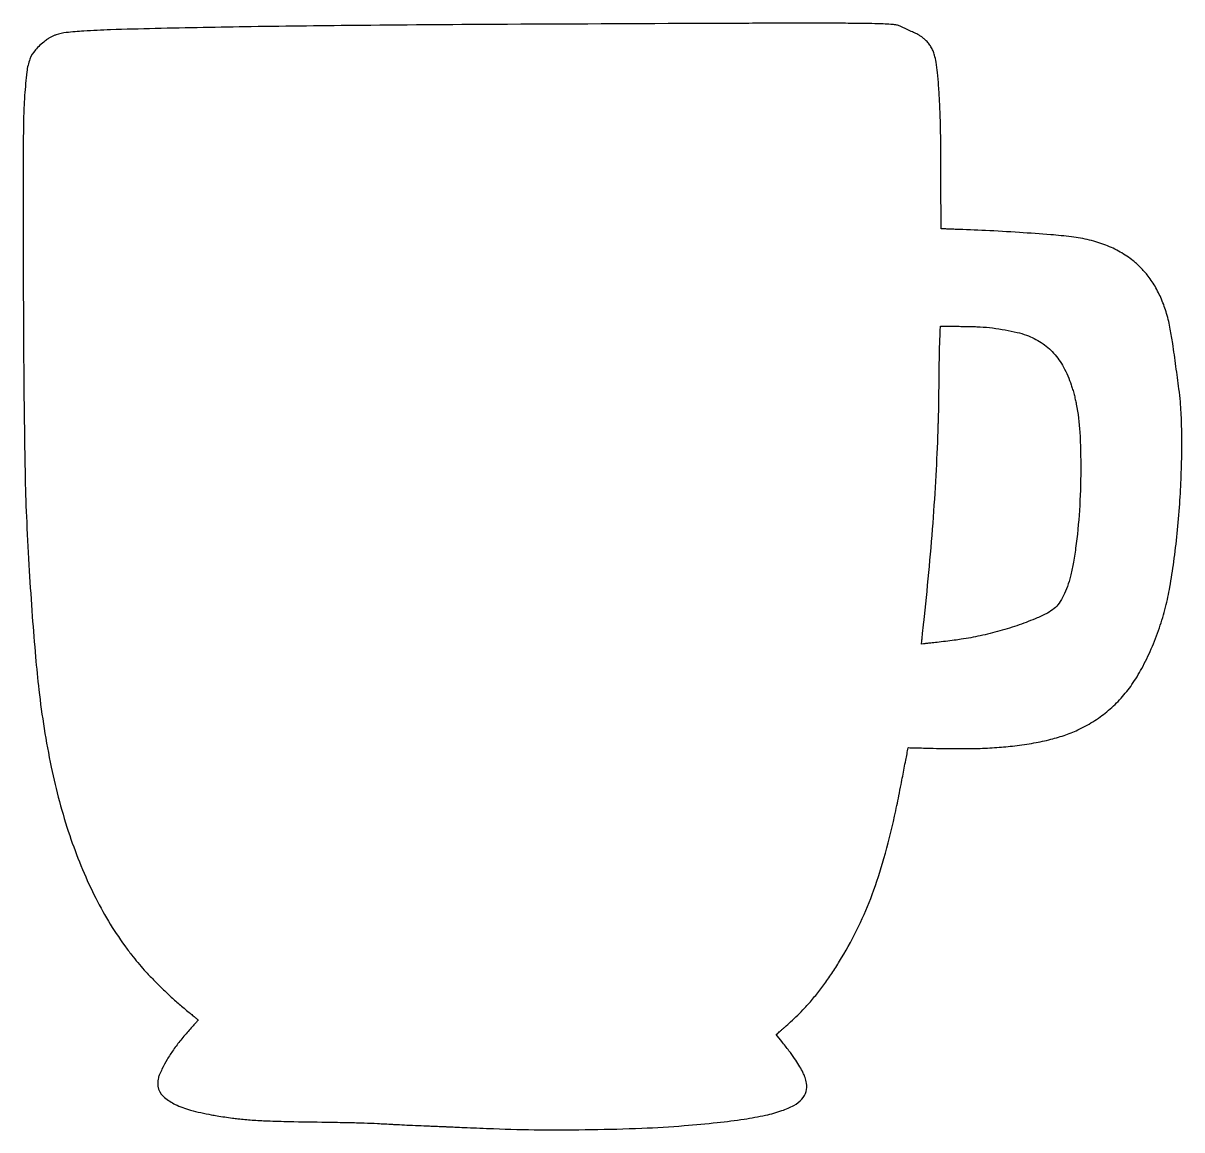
# Model space of a CAD drawing. Extents: x 2529 to 6003, y 1503 to 4822.
import ezdxf

# ---------------------------------------------------------------- set-up
doc = ezdxf.new("R2010")
doc.units = 0

msp = doc.modelspace()

# ---------------------------------------------------------------- linework, layer by layer
for points in [[(4623, 4820.925739, 0.000331), (3980.811581, 4818.085529, 0.001004), (3543.766762, 4814.984988, 0.001444), (3212.322924, 4811.010675, 0.002187), (2924, 4805.459448, 0.001864), (2790.268234, 4801.800528, 0.007887), (2710.205083, 4798.046403, 0.011979), (2657.815219, 4793.49881, 0.052479), (2627.5, 4786.865835, 0.02191), (2619.225462, 4783.712658, 0.026822), (2611.815642, 4780.027369, 0.022535), (2603.89899, 4775.061581, 0.009999), (2593.899755, 4767.843013, 0.04999), (2565.214468, 4741.37728, 0.091973), (2548.874812, 4714.259888, 0.060516), (2539.546648, 4675.805227, 0.012149), (2533.003762, 4605.5, 0.008083), (2530.449848, 4556.744872, 0.006123), (2529.168312, 4503.187669, 0.002682), (2528.635705, 4418.849568, 0.000295), (2528.565775, 4225.5, 0.001091), (2529.297735, 3921.894135, 0.00176), (2531.395429, 3663.369377, 0.001948), (2534.61602, 3456.001486, 0.007178), (2539.043079, 3325, 0.002784), (2546.856566, 3179.652793, 0.00333), (2555.89015, 3042.843652, 0.003634), (2565.631283, 2921.130153, 0.006733), (2575.586691, 2822.5, 0.022373), (2612.675255, 2590.912993, 0.03006), (2668.035728, 2385.817021, 0.033226), (2741.519111, 2207.135515, 0.042709), (2833.120145, 2055, 0.006889), (2853.799291, 2027.28993, 0.011054), (2872.276432, 2004.299923, 0.01097), (2891.85387, 1982.025319, 0.006652), (2915.934562, 1956.5, 0.006251), (2943.283793, 1928.969204, 0.007846), (2969.343693, 1904.175057, 0.007808), (2996.273023, 1880.113976, 0.00609), (3026.25, 1854.792282, -0.001359), (3036.503852, 1846.295716, -0.00223), (3045.132433, 1839.040777, -0.000249), (3052.788633, 1832.538331, -0.233966), (3052.966794, 1832.124509, -0.166249), (3052.551983, 1831.093762, -0.001254), (3046.505614, 1824.124336, -0.00363), (3038.485856, 1815.06064, -0.001211), (3026.621503, 1801.910658, 0.014329), (3001.234806, 1772.24412, 0.017122), (2979.118331, 1742.842429, 0.018189), (2960.291715, 1713.74679, 0.021723), (2944.79221, 1685, 0.009108), (2937.499261, 1669.216479, 0.035767), (2933.893829, 1659.124271, 0.049373), (2932.360577, 1650.347419, 0.030421), (2932.219365, 1639.854556, 0.010318), (2932.587592, 1634.447994, 0.023234), (2933.140849, 1630.377722, 0.028017), (2933.987509, 1626.881307, 0.024318), (2935.253283, 1623.328156, 0.122123), (2952.763086, 1599.508237, 0.061918), (2984.285063, 1579.295408, 0.045224), (3030.276064, 1562.187652, 0.020762), (3092.692661, 1547.953424, 0.006114), (3109.868698, 1544.996689, 0.002592), (3132.968562, 1541.433119, 0.002573), (3155.933939, 1538.132775, 0.006701), (3172.5, 1536.064872, 0.010338), (3214.75641, 1532.246836, 0.007876), (3261.157895, 1529.753454, 0.0047), (3326.218672, 1527.896663, 0.001033), (3438, 1525.989003, -0.001176), (3504.321813, 1524.838201, -0.003264), (3550.939055, 1523.615116, -0.004072), (3591.316925, 1521.962628, -0.003002), (3636, 1519.500357, 0.00357), (3649.458114, 1518.774095, 0.00042), (3679.440809, 1517.395962, 0.000527), (3713.545645, 1515.893107, 0.000559), (3747, 1514.49174, -0.000158), (3762.969689, 1513.835619, -0.000131), (3779.946875, 1513.128264, -0.000133), (3795.489945, 1512.472441, -0.00036), (3806.5, 1511.997006, 0.000463), (3828.634303, 1511.045752, 0.000166), (3860.15182, 1509.730981, 0.000151), (3897.596485, 1508.192797, 0.000112), (3939, 1506.513853, 0.008061), (4078.565544, 1503.138165, 0.005962), (4232.994871, 1503.73468, 0.006035), (4383.597186, 1507.930776, 0.009882), (4511, 1515.544165, 0.006431), (4609.977246, 1524.707106, 0.011748), (4690.402387, 1535.11297, 0.014307), (4754.914475, 1546.904093, 0.030462), (4803.771659, 1560.441278, 0.042153), (4839.562794, 1576.230028, 0.084945), (4863.681815, 1595.306953, 0.111125), (4876.136596, 1617.53272, 0.115796), (4877.614214, 1642.604115, 0.017086), (4875.740582, 1651.576437, 0.024353), (4873.42318, 1659.378331, 0.021039), (4870.098438, 1667.714526, 0.009097), (4865.009735, 1678.530224, 0.022255), (4854.953324, 1696.831279, 0.014546), (4841.831974, 1717.032355, 0.012006), (4824.932226, 1740.252188, 0.00658), (4803.183415, 1767.912326), (4786.694176, 1788.324652), (4790.658109, 1791.912326, -0.004246), (4793.126638, 1794.108695, -0.000488), (4798.727211, 1798.997583, -0.000588), (4805.401815, 1804.79876, -0.000479), (4812.561021, 1810.994339, 0.011037), (4829.929159, 1826.678144, 0.005706), (4850.975992, 1847.00377, 0.005679), (4871.242234, 1867.487571, 0.012964), (4885.944696, 1883.5, 0.012414), (4911.095783, 1913.848655, 0.011504), (4935.37558, 1946.175603, 0.011048), (4959.077558, 1980.888918, 0.009487), (4982.494488, 2018.404762, 0.021993), (5033.357648, 2112.611648, 0.023388), (5074.61826, 2209.039116, 0.021344), (5109.583964, 2316.392641, 0.01355), (5141.501158, 2444, 0.002075), (5148.321002, 2475.40407, 0.002606), (5154.3685, 2504.565567, 0.002042), (5161.149584, 2538.865063, 0.000725), (5170.573965, 2587.961189, -0.00053), (5175.020585, 2611.174734, -0.000873), (5178.835147, 2630.790561, -0.000055), (5182.300358, 2648.43511, -0.148928), (5182.527025, 2648.860359, -0.204274), (5182.957197, 2649.03337, -0.000065), (5201.691811, 2648.644737, -0.001084), (5222.51064, 2648.164993, -0.000656), (5247.153814, 2647.511291, 0.005088), (5325.859194, 2646.121378, 0.008802), (5391.296959, 2646.783674, 0.010276), (5448.537877, 2649.549105, 0.012486), (5502, 2654.578394, 0.013969), (5559.374702, 2663.056285, 0.019372), (5610.176859, 2674.063804, 0.021469), (5655.296789, 2687.77652, 0.027301), (5695.5, 2704.423066, 0.030955), (5741.788566, 2730.257128, 0.033101), (5783.45375, 2761.092282, 0.033198), (5820.578688, 2797.066999, 0.031516), (5853.316186, 2838.240774, 0.029989), (5882.827007, 2886.506389, 0.019655), (5911.160953, 2945.235094, 0.019117), (5935.830752, 3008.468006, 0.022035), (5954.320766, 3070.5, 0.01811), (5967.120458, 3130.727266, 0.009455), (5978.911155, 3206.543439, 0.008772), (5988.962939, 3291.457739, 0.007817), (5996.476004, 3380, 0.007642), (6000.994339, 3464.007247, 0.007993), (6002.855934, 3546.864073, 0.008493), (6002.056437, 3622.944275, 0.014755), (5998.458282, 3686, 0.010433), (5994.28545, 3724.71358, 0.002166), (5985.240558, 3792.541251, 0.00229), (5975.520628, 3860.783801, 0.008326), (5968.42612, 3904, 0.025919), (5957.442364, 3950.660107, 0.030061), (5942.095659, 3993.617573, 0.031508), (5922.488402, 4032.580922, 0.035153), (5898.762964, 4067.297812, 0.018644), (5890.213721, 4077.303673, 0.009407), (5878.742151, 4089.297304, 0.009404), (5866.853859, 4100.825491, 0.019063), (5857, 4109.348302, 0.040173), (5818.443057, 4135.42587, 0.036324), (5774.919194, 4156.009193, 0.034071), (5726.174505, 4171.142145, 0.027185), (5672, 4180.918911, 0.011416), (5609.943438, 4187.230476, 0.00348), (5515.762531, 4193.982339, 0.003584), (5414.095419, 4199.828579, 0.00507), (5323.5, 4203.46634, -0.001064), (5315.372799, 4203.727471, -0.000864), (5306.662013, 4204.040971, -0.000872), (5298.635144, 4204.357769, -0.002271), (5292.860044, 4204.622073), (5281.220088, 4205.207782), (5280.699602, 4352.353891, 0.000624), (5280.255019, 4445.244157, 0.003003), (5279.618124, 4498.137986, 0.004627), (5278.486556, 4539.576222, 0.00329), (5276.482791, 4586, 0.005313), (5273.599328, 4633.726992, 0.009163), (5270.050815, 4673.360878, 0.010671), (5265.967549, 4704.847772, 0.032182), (5261.358889, 4725.987963, 0.032008), (5256.810373, 4738.725435, 0.033665), (5250.736809, 4750.556303, 0.033855), (5243.166253, 4761.404913, 0.033164), (5234.152296, 4771.212435, 0.019581), (5226.659849, 4777.811384, 0.029609), (5219.607122, 4782.886083, 0.024419), (5211.06888, 4787.725993, 0.008909), (5198.546315, 4793.760301, -0.001937), (5191.384346, 4797.089239, -0.001245), (5183.101105, 4801.003642, -0.001251), (5175.013083, 4804.875291, -0.002349), (5168.5, 4808.050872, 0.006637), (5160.789593, 4811.728725, 0.020459), (5155.449235, 4813.92947, 0.026699), (5150.780241, 4815.35635, 0.019854), (5145.5, 4816.445985, 0.024169), (5130.193875, 4818.221324, 0.007803), (5107.391509, 4819.397582, 0.005006), (5073.549098, 4820.275022, 0.001265), (5018.5, 4821.011559, 0.001191), (4953.006222, 4821.566031, 0.001575), (4893.34417, 4821.741019, 0.00079), (4808.907171, 4821.589239, 0.000095)], [(5398.5, 3911.023438, -0.015975), (5435.155834, 3907.661233, -0.013761), (5473.405258, 3901.843854, -0.014218), (5508.942082, 3894.384975, -0.026838), (5537.010973, 3886.039851, -0.059756), (5581.612639, 3863.829714, -0.064198), (5618.506994, 3832.142964, -0.059767), (5648.137134, 3790.069816, -0.042238), (5671.187634, 3737, -0.009281), (5675.50736, 3723.363211, -0.00729), (5679.697756, 3708.433206, -0.007298), (5683.444748, 3693.411764, -0.009397), (5686.425416, 3679.5, -0.034206), (5696.950347, 3594.978002, -0.015041), (5699.817404, 3482.218647, -0.014683), (5695.680118, 3360.663096, -0.017721), (5684.410535, 3247, -0.009659), (5677.112848, 3199.857808, -0.019294), (5669.194171, 3162.974351, -0.023669), (5659.834325, 3132.435167, -0.029305), (5648.163082, 3105.083634, -0.035985), (5634.640803, 3082.207417, -0.06536), (5620.075184, 3066.137313, -0.055691), (5600.267862, 3052.798585, -0.019801), (5569.366858, 3038.182929, -0.01709), (5515.277664, 3017.326356, -0.014853), (5457.315706, 2999.132866, -0.01486), (5398.406521, 2984.421366, -0.017155), (5341.473604, 2974.020013, -0.003591), (5320.494391, 2971.080433, -0.001887), (5294.374686, 2967.711952, -0.001869), (5268.816346, 2964.610893, -0.004589), (5250, 2962.574097, 0.000015), (5243.633723, 2961.943834, 0.000015), (5237.3224, 2961.318625, 0.000015), (5231.846685, 2960.775859, 0.000065), (5228.608169, 2960.454328), (5222.716338, 2959.868594), (5223.400838, 2969.684297, -0.007539), (5223.918107, 2975.77678, -0.000834), (5225.334244, 2989.688512, -0.001017), (5227.081208, 3006.24177, -0.000823), (5229.021432, 3024, 0.004392), (5244.33397, 3174.065127, 0.004559), (5256.802369, 3322.529664, 0.00473), (5266.122051, 3465.248858, 0.005896), (5271.961059, 3598, -0.000467), (5272.388291, 3610.903138, -0.000487), (5272.833824, 3623.625, -0.000468), (5273.23992, 3634.62057, -0.002144), (5273.508906, 3641, 0.007712), (5273.756732, 3648.990591, 0.000337), (5274.17275, 3676.894534, 0.000572), (5274.606003, 3709.989067, 0.000408), (5275.018492, 3747.045221, -0.000687), (5275.672154, 3802.966389, -0.002681), (5276.309039, 3837.530994, -0.003696), (5277.203615, 3866.215015, -0.002392), (5278.642959, 3899.395877), (5279.312348, 3913.291754), (5329.906174, 3912.693921, -0.001526), (5350.596037, 3912.386304, -0.001608), (5370.925564, 3911.95661, -0.001536), (5388.454851, 3911.475839, -0.007258)]]:
    msp.add_lwpolyline(points, format="xyb", close=True)

doc.saveas('drawing.dxf')
